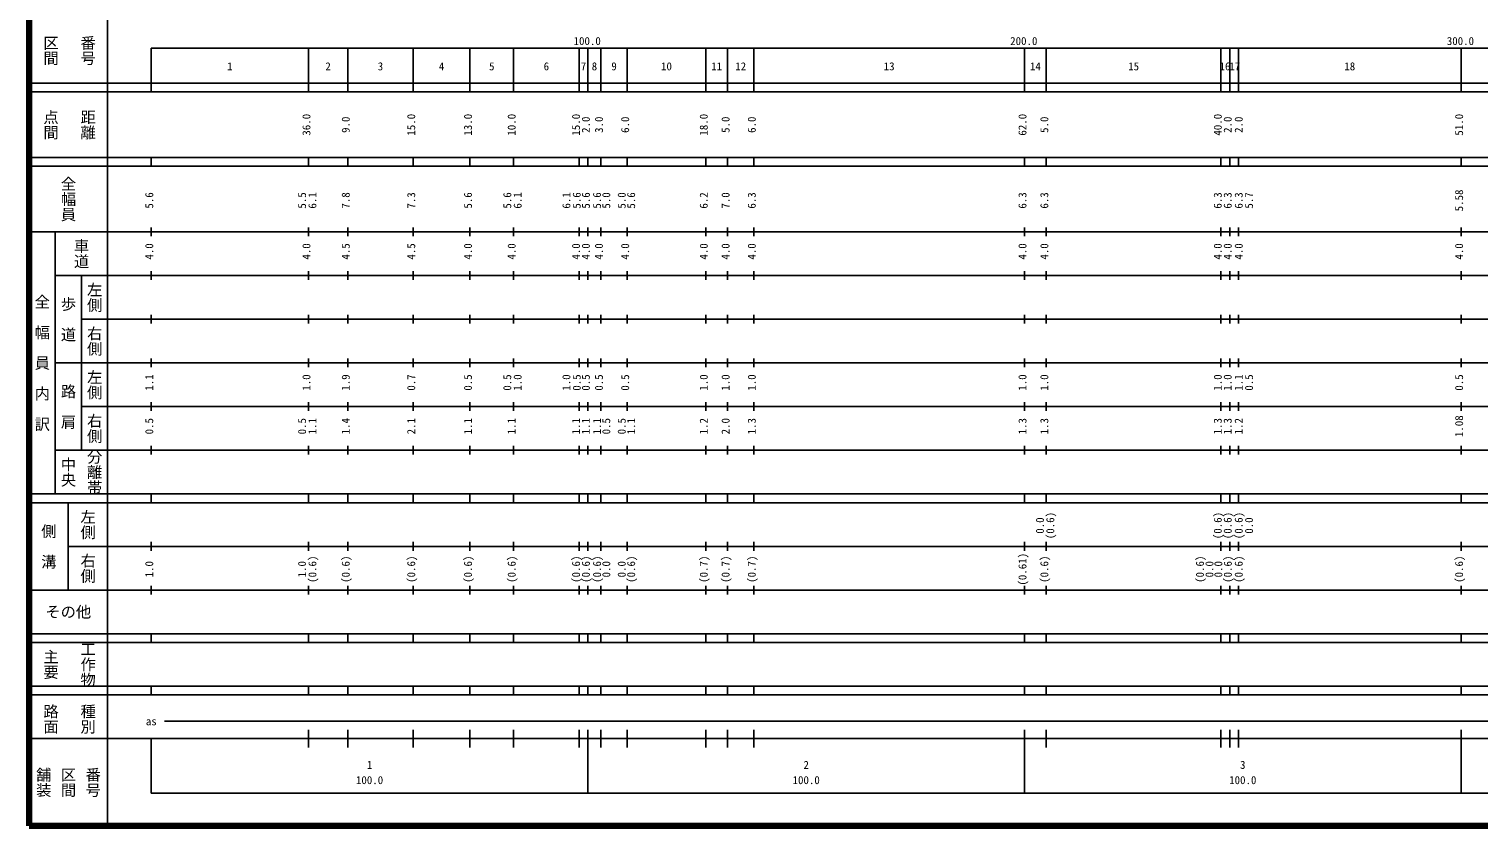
# Model space of a CAD drawing. Units: millimetres on the paper, enlarged 1000 times. Extents: x 40000 to 680000, y 20000 to 380000.
# Drawn here: x 40000 to 372100, y 20000 to 202409 of the extents above; entities that cross this region are included whole.
import ezdxf
from ezdxf.enums import TextEntityAlignment as Align

# ---------------------------------------------------------------- set-up
doc = ezdxf.new("R2010")
doc.units = ezdxf.units.MM
doc.header["$LTSCALE"] = 1000
doc.layers.add('M-TTL', color=2, linetype='Continuous', lineweight=140)
doc.layers.add('M-TTL-BAND', color=7, linetype='Continuous', lineweight=25)
doc.styles.add('@ＭＳ ゴシック', font='')
doc.styles.add('ＭＳ ゴシック', font='')
doc.styles.get('@ＭＳ ゴシック').set_extended_font_data('@MS Gothic')
doc.styles.get('ＭＳ ゴシック').set_extended_font_data('MS Gothic')

msp = doc.modelspace()

# ---------------------------------------------------------------- linework, layer by layer
at = {"layer": 'M-TTL'}
for p, q in [((40000, 380000), (40000, 20000)), ((40000, 20000), (680000, 20000))]:
    msp.add_line(p, q, dxfattribs=at)
at = {"layer": 'M-TTL-BAND'}
for p, q in [((58000, 370000), (58000, 20000)), ((68000, 198000), (579000, 198000)), ((68000, 198000), (68000, 188000)), ((104000, 188000), (104000, 198000)), ((113000, 188000), (113000, 198000)), ((128000, 188000), (128000, 198000)), ((141000, 188000), (141000, 198000)), ((151000, 188000), (151000, 198000)), ((166000, 188000), (166000, 198000)), ((168000, 188000), (168000, 198000)), ((171000, 188000), (171000, 198000)), ((177000, 188000), (177000, 198000)), ((195000, 188000), (195000, 198000)), ((200000, 188000), (200000, 198000)), ((206000, 188000), (206000, 198000)), ((268000, 188000), (268000, 198000)), ((273000, 188000), (273000, 198000)), ((313000, 188000), (313000, 198000)), ((315000, 188000), (315000, 198000)), ((317000, 188000), (317000, 198000)), ((368000, 188000), (368000, 198000)), ((40000, 190000), (579000, 190000)), ((40000, 188000), (579000, 188000)), ((40000, 173000), (579000, 173000)), ((68000, 171000), (68000, 173000)), ((104000, 171000), (104000, 173000)), ((113000, 171000), (113000, 173000)), ((128000, 171000), (128000, 173000)), ((141000, 171000), (141000, 173000)), ((151000, 171000), (151000, 173000)), ((166000, 171000), (166000, 173000)), ((168000, 171000), (168000, 173000)), ((171000, 171000), (171000, 173000)), ((177000, 171000), (177000, 173000)), ((195000, 171000), (195000, 173000)), ((200000, 171000), (200000, 173000)), ((206000, 171000), (206000, 173000)), ((268000, 171000), (268000, 173000)), ((273000, 171000), (273000, 173000)), ((313000, 171000), (313000, 173000)), ((315000, 171000), (315000, 173000)), ((317000, 171000), (317000, 173000)), ((368000, 171000), (368000, 173000)), ((40000, 171000), (579000, 171000)), ((68000, 155000), (68000, 157000)), ((104000, 155000), (104000, 157000)), ((113000, 155000), (113000, 157000)), ((128000, 155000), (128000, 157000)), ((141000, 155000), (141000, 157000)), ((151000, 155000), (151000, 157000)), ((166000, 155000), (166000, 157000)), ((168000, 155000), (168000, 157000)), ((171000, 155000), (171000, 157000)), ((177000, 155000), (177000, 157000)), ((195000, 155000), (195000, 157000)), ((200000, 155000), (200000, 157000)), ((206000, 155000), (206000, 157000)), ((268000, 155000), (268000, 157000)), ((273000, 155000), (273000, 157000)), ((313000, 155000), (313000, 157000)), ((315000, 155000), (315000, 157000)), ((317000, 155000), (317000, 157000)), ((368000, 155000), (368000, 157000)), ((40000, 156000), (579000, 156000)), ((46000, 96000), (46000, 156000)), ((68000, 145000), (68000, 147000)), ((104000, 145000), (104000, 147000)), ((113000, 145000), (113000, 147000)), ((128000, 145000), (128000, 147000)), ((141000, 145000), (141000, 147000)), ((151000, 145000), (151000, 147000)), ((166000, 145000), (166000, 147000)), ((168000, 145000), (168000, 147000)), ((171000, 145000), (171000, 147000)), ((177000, 145000), (177000, 147000)), ((195000, 145000), (195000, 147000)), ((200000, 145000), (200000, 147000)), ((206000, 145000), (206000, 147000)), ((268000, 145000), (268000, 147000)), ((273000, 145000), (273000, 147000)), ((313000, 145000), (313000, 147000)), ((315000, 145000), (315000, 147000)), ((317000, 145000), (317000, 147000)), ((368000, 145000), (368000, 147000)), ((46000, 146000), (579000, 146000)), ((52000, 146000), (52000, 106000)), ((68000, 135000), (68000, 137000)), ((104000, 135000), (104000, 137000)), ((113000, 135000), (113000, 137000)), ((128000, 135000), (128000, 137000)), ((141000, 135000), (141000, 137000)), ((151000, 135000), (151000, 137000)), ((166000, 135000), (166000, 137000)), ((168000, 135000), (168000, 137000)), ((171000, 135000), (171000, 137000)), ((177000, 135000), (177000, 137000)), ((195000, 135000), (195000, 137000)), ((200000, 135000), (200000, 137000)), ((206000, 135000), (206000, 137000)), ((268000, 135000), (268000, 137000)), ((273000, 135000), (273000, 137000)), ((313000, 135000), (313000, 137000)), ((315000, 135000), (315000, 137000)), ((317000, 135000), (317000, 137000)), ((368000, 135000), (368000, 137000)), ((52000, 136000), (579000, 136000)), ((68000, 125000), (68000, 127000)), ((104000, 125000), (104000, 127000)), ((113000, 125000), (113000, 127000)), ((128000, 125000), (128000, 127000)), ((141000, 125000), (141000, 127000)), ((151000, 125000), (151000, 127000)), ((166000, 125000), (166000, 127000)), ((168000, 125000), (168000, 127000)), ((171000, 125000), (171000, 127000)), ((177000, 125000), (177000, 127000)), ((195000, 125000), (195000, 127000)), ((200000, 125000), (200000, 127000)), ((206000, 125000), (206000, 127000)), ((268000, 125000), (268000, 127000)), ((273000, 125000), (273000, 127000)), ((313000, 125000), (313000, 127000)), ((315000, 125000), (315000, 127000)), ((317000, 125000), (317000, 127000)), ((368000, 125000), (368000, 127000)), ((46000, 126000), (579000, 126000)), ((68000, 115000), (68000, 117000)), ((104000, 115000), (104000, 117000)), ((113000, 115000), (113000, 117000)), ((128000, 115000), (128000, 117000)), ((141000, 115000), (141000, 117000)), ((151000, 115000), (151000, 117000)), ((166000, 115000), (166000, 117000)), ((168000, 115000), (168000, 117000)), ((171000, 115000), (171000, 117000)), ((177000, 115000), (177000, 117000)), ((195000, 115000), (195000, 117000)), ((200000, 115000), (200000, 117000)), ((206000, 115000), (206000, 117000)), ((268000, 115000), (268000, 117000)), ((273000, 115000), (273000, 117000)), ((313000, 115000), (313000, 117000)), ((315000, 115000), (315000, 117000)), ((317000, 115000), (317000, 117000)), ((368000, 115000), (368000, 117000)), ((52000, 116000), (579000, 116000)), ((68000, 105000), (68000, 107000)), ((104000, 105000), (104000, 107000)), ((113000, 105000), (113000, 107000)), ((128000, 105000), (128000, 107000)), ((141000, 105000), (141000, 107000)), ((151000, 105000), (151000, 107000)), ((166000, 105000), (166000, 107000)), ((168000, 105000), (168000, 107000)), ((171000, 105000), (171000, 107000)), ((177000, 105000), (177000, 107000)), ((195000, 105000), (195000, 107000)), ((200000, 105000), (200000, 107000)), ((206000, 105000), (206000, 107000)), ((268000, 105000), (268000, 107000)), ((273000, 105000), (273000, 107000)), ((313000, 105000), (313000, 107000)), ((315000, 105000), (315000, 107000)), ((317000, 105000), (317000, 107000)), ((368000, 105000), (368000, 107000)), ((46000, 106000), (579000, 106000)), ((40000, 96000), (579000, 96000)), ((40000, 94000), (579000, 94000)), ((49000, 94000), (49000, 74000)), ((68000, 94000), (68000, 96000)), ((104000, 94000), (104000, 96000)), ((113000, 94000), (113000, 96000)), ((128000, 94000), (128000, 96000)), ((141000, 94000), (141000, 96000)), ((151000, 94000), (151000, 96000)), ((166000, 94000), (166000, 96000)), ((168000, 94000), (168000, 96000)), ((171000, 94000), (171000, 96000)), ((177000, 94000), (177000, 96000)), ((195000, 94000), (195000, 96000)), ((200000, 94000), (200000, 96000)), ((206000, 94000), (206000, 96000)), ((268000, 94000), (268000, 96000)), ((273000, 94000), (273000, 96000)), ((313000, 94000), (313000, 96000)), ((315000, 94000), (315000, 96000)), ((317000, 94000), (317000, 96000)), ((368000, 94000), (368000, 96000)), ((49000, 84000), (579000, 84000)), ((68000, 83000), (68000, 85000)), ((104000, 83000), (104000, 85000)), ((113000, 83000), (113000, 85000)), ((128000, 83000), (128000, 85000)), ((141000, 83000), (141000, 85000)), ((151000, 83000), (151000, 85000)), ((166000, 83000), (166000, 85000)), ((168000, 83000), (168000, 85000)), ((171000, 83000), (171000, 85000)), ((177000, 83000), (177000, 85000)), ((195000, 83000), (195000, 85000)), ((200000, 83000), (200000, 85000)), ((206000, 83000), (206000, 85000)), ((268000, 83000), (268000, 85000)), ((273000, 83000), (273000, 85000)), ((313000, 83000), (313000, 85000)), ((315000, 83000), (315000, 85000)), ((317000, 83000), (317000, 85000)), ((368000, 83000), (368000, 85000)), ((40000, 74000), (579000, 74000)), ((68000, 73000), (68000, 75000)), ((104000, 73000), (104000, 75000)), ((113000, 73000), (113000, 75000)), ((128000, 73000), (128000, 75000)), ((141000, 73000), (141000, 75000)), ((151000, 73000), (151000, 75000)), ((166000, 73000), (166000, 75000)), ((168000, 73000), (168000, 75000)), ((171000, 73000), (171000, 75000)), ((177000, 73000), (177000, 75000)), ((195000, 73000), (195000, 75000)), ((200000, 73000), (200000, 75000)), ((206000, 73000), (206000, 75000)), ((268000, 73000), (268000, 75000)), ((273000, 73000), (273000, 75000)), ((313000, 73000), (313000, 75000)), ((315000, 73000), (315000, 75000)), ((317000, 73000), (317000, 75000)), ((368000, 73000), (368000, 75000)), ((40000, 64000), (579000, 64000)), ((68000, 62000), (68000, 64000)), ((104000, 62000), (104000, 64000)), ((113000, 62000), (113000, 64000)), ((128000, 62000), (128000, 64000)), ((141000, 62000), (141000, 64000)), ((151000, 62000), (151000, 64000)), ((166000, 62000), (166000, 64000)), ((168000, 62000), (168000, 64000)), ((171000, 62000), (171000, 64000)), ((177000, 62000), (177000, 64000)), ((195000, 62000), (195000, 64000)), ((200000, 62000), (200000, 64000)), ((206000, 62000), (206000, 64000)), ((268000, 62000), (268000, 64000)), ((273000, 62000), (273000, 64000)), ((313000, 62000), (313000, 64000)), ((315000, 62000), (315000, 64000)), ((317000, 62000), (317000, 64000)), ((368000, 62000), (368000, 64000)), ((40000, 62000), (579000, 62000)), ((40000, 52000), (579000, 52000)), ((40000, 50000), (579000, 50000)), ((68000, 50000), (68000, 52000)), ((104000, 50000), (104000, 52000)), ((113000, 50000), (113000, 52000)), ((128000, 50000), (128000, 52000)), ((141000, 50000), (141000, 52000)), ((151000, 50000), (151000, 52000)), ((166000, 50000), (166000, 52000)), ((168000, 50000), (168000, 52000)), ((171000, 50000), (171000, 52000)), ((177000, 50000), (177000, 52000)), ((195000, 50000), (195000, 52000)), ((200000, 50000), (200000, 52000)), ((206000, 50000), (206000, 52000)), ((268000, 50000), (268000, 52000)), ((273000, 50000), (273000, 52000)), ((313000, 50000), (313000, 52000)), ((315000, 50000), (315000, 52000)), ((317000, 50000), (317000, 52000)), ((368000, 50000), (368000, 52000)), ((71000, 44000), (563500, 44000)), ((40000, 40000), (579000, 40000)), ((68000, 40000), (68000, 27500)), ((104000, 38000), (104000, 42000)), ((113000, 38000), (113000, 42000)), ((128000, 38000), (128000, 42000)), ((141000, 38000), (141000, 42000)), ((151000, 38000), (151000, 42000)), ((166000, 38000), (166000, 42000)), ((168000, 27500), (168000, 42000)), ((171000, 38000), (171000, 42000)), ((177000, 38000), (177000, 42000)), ((195000, 38000), (195000, 42000)), ((200000, 38000), (200000, 42000)), ((206000, 38000), (206000, 42000)), ((268000, 27500), (268000, 42000)), ((273000, 38000), (273000, 42000)), ((313000, 38000), (313000, 42000)), ((315000, 38000), (315000, 42000)), ((317000, 38000), (317000, 42000)), ((368000, 27500), (368000, 42000)), ((68000, 27500), (579000, 27500))]:
    msp.add_line(p, q, dxfattribs=at)

# ---------------------------------------------------------------- texts
at = {"layer": 'M-TTL-BAND', "style": '@ＭＳ ゴシック'}
for s, p in [('区間', (45000, 197500)), ('番号', (53500, 197500)), ('点間', (45000, 180500)), ('距離', (53500, 180500)), ('全幅員', (49000, 163500)), ('車道', (52000, 151000)), ('左側', (55000, 141000)), ('全\u3000幅\u3000員\u3000内\u3000訳', (43000, 126000)), ('歩\u3000道', (49000, 136000)), ('右側', (55000, 131000)), ('左側', (55000, 121000)), ('路\u3000肩', (49000, 116000)), ('右側', (55000, 111000)), ('中央', (49000, 101000)), ('分離帯', (55000, 101000)), ('左側', (53500, 89000)), ('側\u3000溝', (44500, 84000)), ('右側', (53500, 79000)), ('主要', (45000, 57000)), ('工作物', (53500, 57000)), ('路面', (45000, 44500)), ('種別', (53500, 44500)), ('舗装', (43333, 30000)), ('番号', (54667, 30000)), ('区間', (49000, 30000))]:
    msp.add_text(s, height=2566, rotation=270, dxfattribs=at).set_placement(p, align=Align.MIDDLE_CENTER)
at = {"layer": 'M-TTL-BAND', "style": 'ＭＳ ゴシック'}
for s, p in [('100.0', (167844, 198195)), ('200.0', (267844, 198195)), ('300.0', (367844, 198195)), ('1', (86000, 192405)), ('2', (108500, 192405)), ('3', (120500, 192405)), ('4', (134500, 192405)), ('5', (146000, 192405)), ('6', (158500, 192405)), ('7', (167000, 192405)), ('8', (169500, 192405)), ('9', (174000, 192405)), ('10', (186000, 192405)), ('11', (197500, 192405)), ('12', (203000, 192405)), ('13', (237000, 192405)), ('14', (270500, 192405)), ('15', (293000, 192405)), ('16', (313930, 192405)), ('17', (316153, 192405)), ('18', (342500, 192405)), ('as', (68000, 42500)), ('1', (118000, 32523)), ('2', (218000, 32523)), ('3', (318000, 32523)), ('100.0', (118000, 29033)), ('100.0', (218000, 29033)), ('100.0', (318000, 29033))]:
    msp.add_text(s, height=1833, dxfattribs=at).set_placement(p, align=Align.BOTTOM_CENTER)
for s, p in [('36.0', (105000, 180500)), ('15.0', (129000, 180500)), ('13.0', (142000, 180500)), ('10.0', (152000, 180500)), ('15.0', (166744, 180500)), ('18.0', (196000, 180500)), ('62.0', (269000, 180500)), ('40.0', (313727, 180500)), ('51.0', (369000, 180500)), ('9.0', (114000, 180500)), ('2.0', (169000, 180500)), ('3.0', (172000, 180500)), ('6.0', (178000, 180500)), ('5.0', (201000, 180500)), ('6.0', (207000, 180500)), ('5.0', (274000, 180500)), ('2.0', (316000, 180500)), ('2.0', (318520, 180500)), ('5.6', (69000, 163174)), ('5.5', (104000, 163174)), ('6.1', (106370, 163174)), ('7.8', (114000, 163174)), ('7.3', (129000, 163174)), ('5.6', (142000, 163174)), ('5.6', (151000, 163174)), ('6.1', (153370, 163174)), ('6.1', (164539, 163174)), ('5.6', (166909, 163174)), ('5.6', (169000, 163174)), ('5.6', (171554, 163174)), ('5.0', (173669, 163174)), ('5.0', (177205, 163174)), ('5.6', (179370, 163174)), ('6.2', (196000, 163174)), ('7.0', (201000, 163174)), ('6.3', (207000, 163174)), ('6.3', (269000, 163174)), ('6.3', (274000, 163174)), ('6.3', (313727, 163174)), ('6.3', (316000, 163174)), ('6.3', (318522, 163174)), ('5.7', (320892, 163174)), ('5.58', (369000, 163174)), ('4.0', (69000, 151500)), ('4.0', (105000, 151500)), ('4.5', (114000, 151500)), ('4.5', (129000, 151500)), ('4.0', (142000, 151500)), ('4.0', (152000, 151500)), ('4.0', (166744, 151500)), ('4.0', (169000, 151500)), ('4.0', (172000, 151500)), ('4.0', (178000, 151500)), ('4.0', (196000, 151500)), ('4.0', (201000, 151500)), ('4.0', (207000, 151500)), ('4.0', (269000, 151500)), ('4.0', (274000, 151500)), ('4.0', (313727, 151500)), ('4.0', (316000, 151500)), ('4.0', (318520, 151500)), ('4.0', (369000, 151500)), ('1.1', (69000, 121500)), ('1.0', (105000, 121500)), ('1.9', (114000, 121500)), ('0.7', (129000, 121500)), ('0.5', (142000, 121500)), ('0.5', (151000, 121500)), ('1.0', (153370, 121500)), ('1.0', (164539, 121500)), ('0.5', (166909, 121500)), ('0.5', (169000, 121500)), ('0.5', (172000, 121500)), ('0.5', (178000, 121500)), ('1.0', (196000, 121500)), ('1.0', (201000, 121500)), ('1.0', (207000, 121500)), ('1.0', (269000, 121500)), ('1.0', (274000, 121500)), ('1.0', (313727, 121500)), ('1.0', (316000, 121500)), ('1.1', (318522, 121500)), ('0.5', (320892, 121500)), ('0.5', (369000, 121500)), ('0.5', (69000, 111500)), ('0.5', (104000, 111500)), ('1.1', (106370, 111500)), ('1.4', (114000, 111500)), ('2.1', (129000, 111500)), ('1.1', (142000, 111500)), ('1.1', (152000, 111500)), ('1.1', (166744, 111500)), ('1.1', (169000, 111500)), ('1.1', (171554, 111500)), ('0.5', (173669, 111500)), ('0.5', (177205, 111500)), ('1.1', (179370, 111500)), ('1.2', (196000, 111500)), ('2.0', (201000, 111500)), ('1.3', (207000, 111500)), ('1.3', (269000, 111500)), ('1.3', (274000, 111500)), ('1.3', (313727, 111500)), ('1.3', (316000, 111500)), ('1.2', (318520, 111500)), ('1.08', (369000, 111500)), ('0.0', (273000, 88764)), ('(0.6)', (275370, 88764)), ('(0.6)', (313727, 88764)), ('(0.6)', (316000, 88764)), ('(0.6)', (318522, 88764)), ('0.0', (320892, 88764)), ('1.0', (69000, 78764)), ('1.0', (104000, 78764)), ('(0.6)', (106370, 78764)), ('(0.6)', (114000, 78764)), ('(0.6)', (129000, 78764)), ('(0.6)', (142000, 78764)), ('(0.6)', (152000, 78764)), ('(0.6)', (166744, 78764)), ('(0.6)', (169000, 78764)), ('(0.6)', (171554, 78764)), ('0.0', (173669, 78764)), ('0.0', (177205, 78764)), ('(0.6)', (179370, 78764)), ('(0.7)', (196000, 78764)), ('(0.7)', (201000, 78764)), ('(0.7)', (207000, 78764)), ('(0.61)', (269000, 78764)), ('(0.6)', (274000, 78764)), ('(0.6)', (309643, 78764)), ('0.0', (311816, 78764)), ('0.0', (313848, 78764)), ('(0.6)', (316028, 78764)), ('(0.6)', (318520, 78764)), ('(0.6)', (369000, 78764))]:
    msp.add_text(s, height=1833, rotation=90, dxfattribs=at).set_placement(p, align=Align.BOTTOM_CENTER)
msp.add_text('その他', height=2566, dxfattribs=at).set_placement((49000, 69000), align=Align.MIDDLE_CENTER)

doc.saveas('drawing.dxf')
